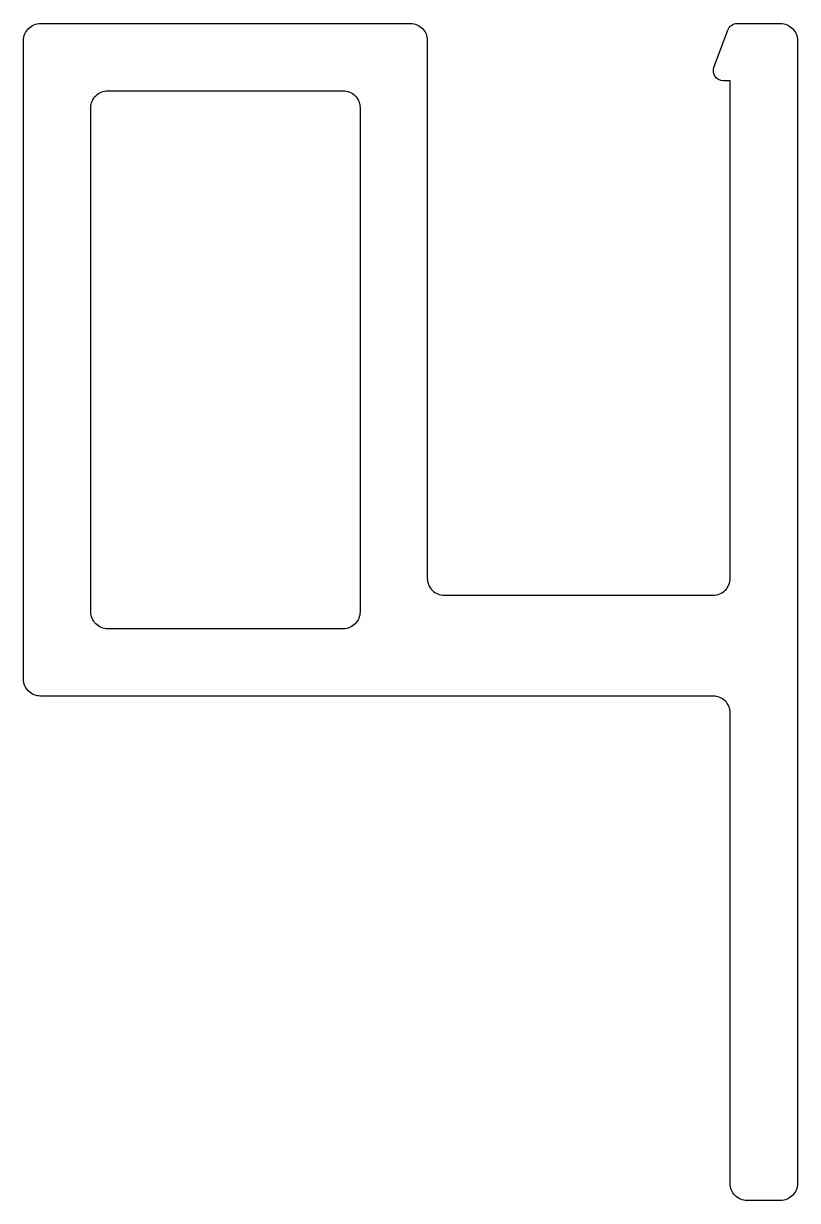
# Model space of a CAD drawing. Extents: x 144.7 to 167.7, y 190.2 to 225.2.
import ezdxf

# ---------------------------------------------------------------- set-up
doc = ezdxf.new("R2010")
doc.units = 0
doc.header["$LTSCALE"] = 15
doc.layers.get('0').update_dxf_attribs({"linetype": 'CONTINUOUS'})

msp = doc.modelspace()

# ---------------------------------------------------------------- linework, layer by layer
at = {"color": 0, "linetype": 'BYBLOCK', "ltscale": 0.05}
for points in [[(156.665, 224.716), (156.665, 208.716, 0.414214), (157.165, 208.216), (165.165, 208.216, 0.414214), (165.665, 208.716), (165.665, 223.516), (165.465, 223.516, -0.544686), (165.192, 223.939), (165.592, 225.02, -0.313631), (165.874, 225.216), (167.165, 225.216, -0.414214), (167.665, 224.716), (167.665, 190.716, -0.414214), (167.165, 190.216), (166.165, 190.216, -0.414214), (165.665, 190.716), (165.665, 204.716, 0.414214), (165.165, 205.216), (145.165, 205.216, -0.414214), (144.665, 205.716), (144.665, 224.716, -0.414214), (145.165, 225.216), (156.165, 225.216, -0.414214)], [(154.165, 207.216), (147.165, 207.216, -0.414214), (146.665, 207.716), (146.665, 222.716, -0.414214), (147.165, 223.216), (154.165, 223.216, -0.414214), (154.665, 222.716), (154.665, 207.716, -0.414214)]]:
    msp.add_lwpolyline(points, format="xyb", close=True, dxfattribs=at)

doc.saveas('drawing.dxf')
